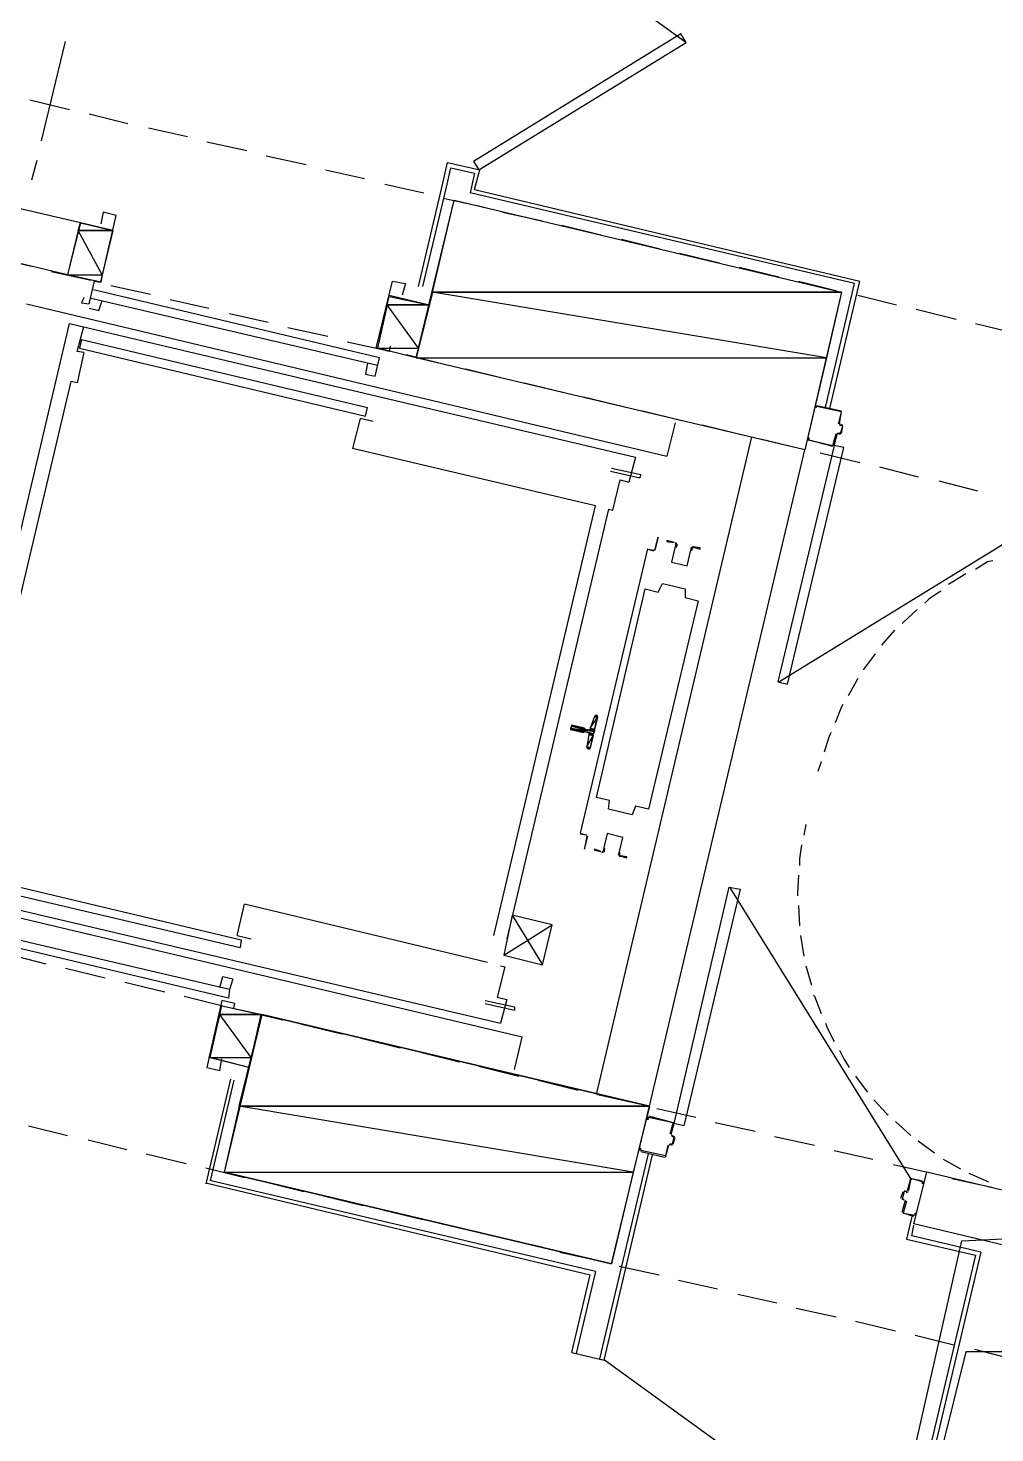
# Model space of a CAD drawing. Header units: feet. Extents: x -84 to 198, y -22 to 181.
# Drawn here: x 69.3 to 81.24, y 47 to 64.34 of the extents above; entities that cross this region are included whole.
import ezdxf

# ---------------------------------------------------------------- set-up
doc = ezdxf.new("R2010")
doc.units = ezdxf.units.FT
for name, color, linetype in [('A-AREA-COMUN', 252, 'CONTINUOUS'), ('A-AREA-UNIDAD', 30, 'CONTINUOUS'), ('A-LINEA', 7, 'CONTINUOUS'), ('A-LINEA-FINA', 9, 'CONTINUOUS'), ('A-MURO-CONCRETO', 8, 'CONTINUOUS')]:
    doc.layers.add(name, color=color, linetype=linetype)

msp = doc.modelspace()

# ---------------------------------------------------------------- linework, layer by layer
at = {"layer": 'A-AREA-COMUN'}
msp.add_lwpolyline([(79.6, 43.9289), (80.832, 49.3689), (81.6, 49.4044), (81.728, 50.08), (82.88, 50.08), (84.16, 49.7244), (84.192, 49.44), (84.64, 49.3333), (85.872, 49.3333), (90.8, 48.16), (90.912, 47.84), (92.768, 47.4133), (92.96, 47.8933), (93.648, 47.8933), (95.328, 55.1289), (92.832, 55.7333), (91.52, 55.68), (85.44, 57.1733), (85.392, 59.0044), (86.48, 63.5733), (75.968, 66.08)], dxfattribs=at)
at = {"layer": 'A-AREA-UNIDAD'}
msp.add_lwpolyline([(119.008, 38.0089), (105.632, 41.1556), (105.36, 41.3689), (105.52, 41.9556), (104.56, 41.9556), (97.952, 43.5556), (97.952, 44.0356), (97.792, 43.2356), (97.568, 43.0756), (90.272, 44.8), (90, 45.0133), (90.16, 45.8844), (81.44, 48), (80.88, 48), (79.84, 43.8044), (78.8, 43.8044), (75.552, 44.5689), (75.44, 44.9244), (74.528, 41.2089), (73.312, 41.2444), (67.872, 42.56)], dxfattribs=at)
at = {"layer": 'A-LINEA'}
for p, q in [((77.4225, 64.1661), (75.5655, 65.5104)), ((69.4667, 62.9511), (69.76, 64.1778)), ((69.32, 63.4578), (69.8133, 63.3378)), ((70.0533, 63.2844), (70.5333, 63.1644)), ((70.7867, 63.1111), (71.2667, 63.0044)), ((71.5067, 62.9378), (72, 62.8311)), ((69.3467, 62.4711), (69.4133, 62.7111)), ((72.24, 62.7644), (72.7333, 62.6578)), ((74.4133, 62.3911), (74.48, 62.6844)), ((74.4667, 62.3778), (74.52, 62.6178)), ((74.48, 62.6844), (74.88, 62.5911)), ((72.9733, 62.5911), (73.4533, 62.4844)), ((74.12, 61.1511), (74.4267, 62.4444)), ((74.8133, 62.3511), (74.88, 62.5911)), ((73.7067, 62.4178), (74.1867, 62.3111)), ((74.1733, 61.1511), (74.4667, 62.3778)), ((79.5067, 61.1911), (74.76, 62.3111)), ((74.8133, 62.3511), (79.5733, 61.2178)), ((69.9467, 61.9378), (68.5867, 62.2578)), ((74.4267, 62.2444), (74.92, 62.1378)), ((69.9467, 61.9378), (69.7867, 61.2978)), ((70.3467, 61.8444), (69.9467, 61.9378)), ((75.16, 62.0711), (75.6533, 61.9644)), ((70.2, 61.2044), (70.3467, 61.8444)), ((75.8933, 61.9111), (76.3733, 61.7911)), ((69.7867, 61.2978), (68.44, 61.6178)), ((76.6267, 61.7378), (77.1067, 61.6178)), ((68.8667, 61.5111), (69.3467, 61.4044)), ((77.3467, 61.5644), (77.84, 61.4444)), ((69.5867, 61.3378), (70.08, 61.2311)), ((70.2, 61.2044), (69.7867, 61.2978)), ((78.08, 61.3911), (78.5733, 61.2711)), ((73.64, 60.2711), (70.1067, 61.1111)), ((70.32, 61.1644), (70.8133, 61.0578)), ((78.8133, 61.2178), (79.2933, 61.0978)), ((79.1467, 59.6578), (79.5067, 61.1911)), ((79.2, 59.6444), (79.5733, 61.2178)), ((69.28, 60.9378), (77.1867, 59.0578)), ((73.6133, 60.1778), (70.08, 61.0044)), ((71.0533, 60.9911), (71.5333, 60.8844)), ((79.5467, 61.0444), (80.0267, 60.9244)), ((71.7867, 60.8178), (72.2667, 60.7111)), ((80.2667, 60.8711), (80.76, 60.7511)), ((68.12, 53.5244), (69.8133, 60.6978)), ((69.8133, 60.6978), (76.8, 59.0444)), ((69.9067, 60.3511), (69.9867, 60.6578)), ((72.5067, 60.6444), (73, 60.5378)), ((81, 60.6978), (81.4933, 60.5778)), ((69.96, 60.4978), (69.9333, 60.3911)), ((69.9333, 60.3911), (73.4667, 59.5511)), ((69.96, 60.4978), (73.4933, 59.6578)), ((73.24, 60.4711), (73.7333, 60.3644)), ((69.9867, 60.3378), (69.9067, 60.3511)), ((73.4933, 60.2044), (73.4667, 60.0711)), ((73.9733, 60.3111), (74.4533, 60.1911)), ((74.7067, 60.1378), (75.1867, 60.0178)), ((69.8267, 59.9778), (68.4933, 54.3378)), ((75.4267, 59.9644), (75.92, 59.8444)), ((76.16, 59.7911), (76.6533, 59.6711)), ((79.04, 59.6844), (79.3467, 59.6178)), ((79.04, 59.6711), (79.04, 59.6711)), ((73.4667, 59.5511), (73.4933, 59.6578)), ((76.8933, 59.6178), (77.3733, 59.4978)), ((77.2933, 59.4711), (77.1867, 59.0578)), ((77.6267, 59.4444), (78.1067, 59.3244)), ((79.3046, 59.3372), (79.2805, 59.3224)), ((79.3333, 59.3244), (79.2933, 59.3378)), ((79.32, 59.4444), (79.36, 59.4444)), ((79.3205, 59.4557), (79.3354, 59.4316)), ((79.3333, 59.4578), (79.3333, 59.4578)), ((79.3333, 59.3378), (79.3333, 59.3378)), ((76.3067, 58.4444), (73.3067, 59.1511)), ((76.32, 51.1778), (78.24, 59.2978)), ((78.3467, 59.2711), (78.84, 59.1511)), ((79.24, 59.1911), (79.24, 59.1911)), ((76.8, 59.0444), (76.72, 58.7378)), ((76.9733, 51.0311), (78.8933, 59.1378)), ((79.08, 59.0978), (79.5733, 58.9778)), ((76.4933, 58.8711), (76.8533, 58.7911)), ((79.8133, 58.9244), (80.2933, 58.8044)), ((80.5467, 58.7511), (81.0267, 58.6311)), ((78.5709, 56.2715), (82.1859, 58.4922)), ((75.0533, 53.1378), (76.3067, 58.4444)), ((76.4667, 58.4044), (75.2133, 53.0978)), ((76.9467, 57.8978), (76.9467, 57.8978)), ((80, 56.9111), (79.84, 56.7244)), ((79.76, 56.6178), (79.6133, 56.4178)), ((79.5467, 56.3111), (79.4267, 56.0978)), ((76.1733, 55.6978), (76.1733, 55.6978)), ((76.2267, 55.6711), (76.1733, 55.6844)), ((76.1867, 55.6978), (76.1867, 55.6978)), ((76.2933, 55.8444), (76.24, 55.6978)), ((76.3179, 55.8439), (76.2942, 55.8304)), ((76.1733, 55.6578), (76.2133, 55.6444)), ((76.1733, 55.6444), (76.1733, 55.6444)), ((76.2267, 55.6178), (76.2, 55.4711)), ((76.2136, 55.4677), (76.2287, 55.445)), ((79.0933, 55.2844), (79.0533, 55.1644)), ((78.9067, 54.5111), (78.88, 54.3778)), ((76.2, 54.3778), (76.12, 54.3911)), ((68.3867, 53.8178), (71.92, 52.9911)), ((68.4133, 53.9244), (71.9333, 53.0844)), ((75.4, 51.8844), (68.1467, 53.6044)), ((68.16, 53.6978), (75.1333, 52.0578)), ((80.2126, 50.1189), (77.9758, 53.724)), ((71.88, 53.1378), (71.9733, 53.5244)), ((74.9733, 52.8044), (71.9733, 53.5244)), ((78.8133, 53.5111), (78.8267, 53.2578)), ((71.7867, 52.4711), (68.2667, 53.2978)), ((75.1733, 52.8978), (75.7733, 53.2711)), ((71.7733, 52.3644), (68.24, 53.2044)), ((71.88, 53.1378), (72.0533, 53.0978)), ((71.9333, 53.0844), (71.92, 52.9911)), ((78.84, 53.1378), (78.88, 52.8844)), ((69.04, 52.9111), (69.52, 52.7911)), ((69.76, 52.7378), (70.2533, 52.6178)), ((75.1867, 52.7511), (75.0933, 52.3778)), ((75.1333, 52.7644), (75.1867, 52.7511)), ((78.9067, 52.7644), (78.9733, 52.5244)), ((70.4933, 52.5644), (70.9867, 52.4444)), ((71.6667, 52.4978), (71.7067, 52.6311)), ((71.2267, 52.3911), (71.7067, 52.2711)), ((71.5467, 51.6311), (71.6933, 52.2711)), ((71.9467, 52.2178), (72.44, 52.0978)), ((74.9467, 52.3378), (75.3067, 52.2578)), ((74.9467, 52.2978), (75.3067, 52.2178)), ((75.3067, 52.2578), (75.3067, 52.2178)), ((72.68, 52.0444), (73.1733, 51.9244)), ((73.4133, 51.8711), (73.8933, 51.7511)), ((75.3067, 51.4844), (75.4, 51.8844)), ((74.1467, 51.6978), (74.6267, 51.5778)), ((74.8667, 51.5244), (75.36, 51.4044)), ((71.8, 51.3644), (71.4933, 50.0711)), ((71.84, 51.3511), (71.5467, 50.1111)), ((75.6, 51.3511), (76.0933, 51.2311)), ((76.3333, 51.1778), (76.8133, 51.0711)), ((77.0667, 51.0044), (77.5467, 50.8978)), ((76.96, 50.8978), (76.96, 50.8978)), ((77.7867, 50.8311), (78.28, 50.7244)), ((80.0133, 50.8444), (80.2, 50.6711)), ((69.3067, 50.7911), (69.7867, 50.6711)), ((77.24, 50.6844), (77.28, 50.8178)), ((77.2405, 50.6824), (77.2554, 50.6583)), ((77.2533, 50.6844), (77.2533, 50.6844)), ((78.52, 50.6578), (79.0133, 50.5511)), ((70.04, 50.6178), (70.52, 50.4978)), ((76.8667, 50.4844), (76.8667, 50.4844)), ((77.1733, 50.4044), (77.2133, 50.5511)), ((77.2379, 50.5639), (77.2139, 50.549)), ((77.2267, 50.5644), (77.2533, 50.5511)), ((77.2267, 50.5511), (77.2267, 50.5511)), ((77.2533, 50.5644), (77.2533, 50.5644)), ((77.2667, 50.5644), (77.2933, 50.6444)), ((79.2533, 50.4844), (79.7333, 50.3778)), ((80.2933, 50.6044), (80.4933, 50.4578)), ((70.76, 50.4444), (71.2533, 50.3244)), ((76.36, 47.9111), (76.96, 50.4444)), ((76.4133, 47.8978), (77.0133, 50.4311)), ((76.8667, 50.4711), (77.16, 50.4044)), ((77.1733, 50.4178), (77.1733, 50.4178)), ((79.9867, 50.3111), (80.4667, 50.2044)), ((80.6, 50.3778), (80.8133, 50.2578)), ((71.4933, 50.2711), (71.9733, 50.1511)), ((80.2133, 50.1378), (80.3467, 50.1111)), ((80.24, 49.5778), (80.4, 50.2178)), ((81.8533, 49.8711), (80.4, 50.2178)), ((80.7067, 50.1378), (81.2, 50.0311)), ((71.4933, 50.0844), (76.24, 48.9511)), ((76.3067, 48.9911), (71.56, 50.1111)), ((72.2267, 50.0978), (72.7067, 49.9778)), ((80.08, 49.8978), (80.1067, 49.9778)), ((80.12, 49.9911), (80.1467, 49.9778)), ((80.12, 49.9778), (80.12, 49.9778)), ((80.1467, 49.9911), (80.1467, 49.9911)), ((80.1487, 49.965), (80.1728, 49.9798)), ((80.3467, 50.0978), (80.3467, 50.0978)), ((72.9467, 49.9244), (73.44, 49.8044)), ((80.0933, 49.7244), (80.1333, 49.8578)), ((80.12, 49.8578), (80.12, 49.8578)), ((80.1461, 49.8465), (80.1313, 49.8706)), ((73.68, 49.7511), (74.1733, 49.6311)), ((80.2133, 49.6711), (80.1467, 49.3911)), ((80.2533, 49.6844), (80.2533, 49.6844)), ((74.4133, 49.5778), (74.8933, 49.4711)), ((81.7067, 49.2311), (80.24, 49.5778)), ((75.1467, 49.4044), (75.6267, 49.2978)), ((80.1467, 49.3911), (81, 49.1911)), ((75.8667, 49.2311), (76.36, 49.1244)), ((81, 49.1911), (79.72, 43.7778)), ((81.0667, 49.2311), (79.76, 43.7244)), ((76.0133, 47.9911), (76.24, 48.9511)), ((76.3067, 48.9911), (76.0667, 47.9778)), ((76.6, 49.0578), (77.0933, 48.9511)), ((77.3333, 48.8844), (77.8133, 48.7778)), ((78.0667, 48.7111), (78.5467, 48.6044)), ((78.7867, 48.5378), (79.28, 48.4311)), ((79.52, 48.3778), (80.0133, 48.2578)), ((80.2533, 48.2044), (80.7333, 48.0844)), ((76.0133, 47.9911), (76.4133, 47.8978)), ((78.2763, 46.552), (76.4197, 47.8968)), ((80.9867, 48.0311), (81.4, 47.9244))]:
    msp.add_line(p, q, dxfattribs=at)
for points in [[(74.8667, 62.5911), (77.4267, 64.1644), (77.36, 64.2711), (74.8, 62.6978), (74.8667, 62.5911)], [(74.52, 62.6178), (74.8133, 62.5511), (74.76, 62.3111)], [(79.3467, 61.0844), (78.8933, 59.1378), (74.0933, 60.2711), (74.56, 62.2178), (79.3467, 61.0844)], [(69.9867, 61.0178), (69.96, 60.9511), (70.0533, 60.9378), (70.12, 61.2178), (70.2, 61.2044), (70.3867, 62.0311), (70.2267, 62.0711), (70.2, 61.9244)], [(73.7733, 60.4178), (73.76, 60.3511), (73.6, 60.3911), (73.8, 61.2178), (73.96, 61.1911), (73.92, 61.0444)], [(70.0533, 60.8844), (70.1733, 60.8578), (70.2133, 60.9778)], [(73.76, 61.0444), (74.2533, 60.9244), (74.0933, 60.2711), (73.6133, 60.3911)], [(69.9867, 60.3378), (69.9067, 59.9644), (69.8267, 59.9778)], [(73.4667, 60.0711), (73.5867, 60.0444), (73.64, 60.2711)], [(79.3067, 59.4578), (79.3467, 59.6044), (79.04, 59.6711), (79.0267, 59.6578), (79.0267, 59.6844)], [(73.56, 59.4844), (73.4, 59.5244), (73.3067, 59.1511)], [(79.32, 59.4578), (79.3467, 59.6044), (79.3467, 59.6044)], [(78.9333, 59.2711), (78.9333, 59.2844), (78.9467, 59.2844), (78.9333, 59.2578), (79.24, 59.1911), (79.28, 59.3378)], [(79.2533, 59.1911), (79.2933, 59.3244), (79.2933, 59.3244)], [(79.3067, 59.3511), (79.3333, 59.3378), (79.36, 59.4311), (79.32, 59.4444)], [(79.3467, 59.3378), (79.36, 59.4311), (79.36, 59.4311)], [(79.2533, 59.1911), (78.56, 56.2711), (78.68, 56.2444), (79.3733, 59.1644), (79.2533, 59.1911)], [(79.24, 59.1778), (78.9333, 59.2578), (78.9333, 59.2578)], [(76.5067, 58.9111), (76.8667, 58.8311), (76.8533, 58.7911)], [(76.4667, 58.4044), (76.52, 58.3911), (76.6133, 58.7644), (76.72, 58.7378)], [(77.0267, 57.8844), (76.9467, 57.9111), (77.04, 57.8978), (77.08, 58.0578), (77.04, 57.8978), (77.04, 57.8978)], [(77.28, 57.9911), (77.1867, 58.0178), (77.1867, 58.0044), (77.28, 57.9911)], [(77.2931, 57.9435), (77.2476, 57.7509), (77.4402, 57.7053), (77.4858, 57.8979)], [(77.2931, 57.9435), (77.2476, 57.7509), (77.4402, 57.7053), (77.4858, 57.8979)], [(77.2973, 57.9408), (77.3064, 57.9609), (77.2915, 57.9772)], [(77.3043, 57.9295), (77.3196, 57.963), (77.2947, 57.9901)], [(77.5207, 57.937), (77.4863, 57.9239), (77.4849, 57.8871)], [(77.5067, 57.9378), (77.6, 57.9111), (77.6, 57.9244), (77.5067, 57.9378)], [(76.9467, 57.8978), (76.12, 54.4044), (76.2, 54.3778)], [(76.9467, 57.8978), (76.9467, 57.8978), (76.12, 54.4044), (76.12, 54.4044)], [(77.5177, 57.924), (77.4971, 57.9161), (77.4962, 57.8941)], [(81.2133, 57.7644), (81.1467, 57.7511), (81, 57.6578)], [(80.88, 57.6044), (80.7733, 57.5378), (80.6667, 57.4711)], [(77.5733, 57.2711), (76.96, 54.6978), (76.8, 54.7378), (76.76, 54.6311), (76.4667, 54.6978), (76.48, 54.8044), (76.32, 54.8444), (76.92, 57.4178), (77.08, 57.3778), (77.1333, 57.4844), (77.4133, 57.4178), (77.4133, 57.3111), (77.5733, 57.2711)], [(80.5733, 57.3911), (80.4267, 57.2978), (80.3733, 57.2444)], [(80.28, 57.1644), (80.1067, 57.0044), (80.0933, 56.9911)], [(76.2267, 55.4444), (76.24, 55.4444), (76.3333, 55.8444), (76.32, 55.8578)], [(79.36, 55.9911), (79.3467, 55.9644), (79.2667, 55.7644)], [(76.1733, 55.6978), (76.0133, 55.7378), (76, 55.6844), (76.16, 55.6444)], [(76.2287, 55.6716), (76.2438, 55.6741), (76.2528, 55.6865)], [(76.2395, 55.6198), (76.237, 55.635), (76.2246, 55.6439)], [(79.2133, 55.6444), (79.1867, 55.5778), (79.1333, 55.4044)], [(76.2, 54.3644), (76.2, 54.3644), (76.1733, 54.2178), (76.1733, 54.2044), (76.2133, 54.3644)], [(76.6003, 54.1587), (76.6458, 54.3513), (76.4531, 54.3969), (76.4075, 54.2043)], [(76.6003, 54.1587), (76.6458, 54.3513), (76.4531, 54.3969), (76.4075, 54.2043)], [(76.3733, 54.1778), (76.2933, 54.2044), (76.2933, 54.1911), (76.3733, 54.1778)], [(76.386, 54.1653), (76.4204, 54.1783), (76.4218, 54.2151)], [(76.3889, 54.1783), (76.4096, 54.1861), (76.4104, 54.2082)], [(76.6023, 54.1727), (76.5871, 54.1392), (76.612, 54.1121)], [(76.6, 54.1244), (76.6933, 54.0978), (76.6933, 54.1111), (76.6133, 54.1244)], [(76.6094, 54.1614), (76.6003, 54.1413), (76.6152, 54.125)], [(78.8533, 54.2578), (78.8267, 54.0844), (78.8267, 54.0044)], [(78.8133, 53.8844), (78.8, 53.6578), (78.8, 53.6311)], [(77.28, 50.8178), (77.96, 53.7378), (78.0933, 53.7111), (77.4, 50.7911), (77.28, 50.8178)], [(75.28, 53.3911), (75.6533, 52.7778), (75.7733, 53.2711), (75.28, 53.3911), (75.1733, 52.8978), (75.6533, 52.7778)], [(71.7067, 52.6311), (71.8267, 52.6044), (71.7867, 52.4711), (71.7733, 52.3644)], [(79, 52.4044), (79.0133, 52.3911), (79.0933, 52.1778)], [(71.84, 52.2444), (71.8533, 52.2978), (71.6933, 52.3378), (71.5067, 51.5111), (71.6667, 51.4711), (71.6933, 51.6178)], [(71.6933, 52.2711), (72.1867, 52.1644), (72.0267, 51.5111), (71.5467, 51.6311)], [(75.0933, 52.3778), (75.2133, 52.3511), (75.1333, 52.0578)], [(76.9733, 51.0311), (72.1867, 52.1644), (71.72, 50.2178), (76.5067, 49.0844), (76.9733, 51.0311)], [(79.1467, 52.0578), (79.1733, 51.9911), (79.2533, 51.8311)], [(79.32, 51.7244), (79.3733, 51.6178), (79.44, 51.5111)], [(79.52, 51.4044), (79.6267, 51.2578), (79.6667, 51.2044)], [(79.7467, 51.1111), (79.9067, 50.9378), (79.92, 50.9244)], [(76.9467, 50.8978), (76.9467, 50.8711), (76.96, 50.8711), (76.96, 50.8978), (77.2667, 50.8311), (77.2267, 50.6844)], [(76.96, 50.9111), (77.2667, 50.8311), (77.2667, 50.8311)], [(77.2533, 50.6578), (77.28, 50.6578), (77.2533, 50.5644), (77.2267, 50.5644)], [(77.2533, 50.6711), (77.28, 50.6578), (77.28, 50.6578)], [(77.2, 50.5511), (77.1733, 50.4178), (76.8667, 50.4844), (76.8667, 50.5111), (76.8533, 50.5111), (76.8533, 50.4844)], [(80.16, 49.9911), (80.2, 50.1378), (80.2, 50.1378)], [(80.36, 50.0978), (80.3467, 50.0711), (80.3467, 50.0978), (80.2, 50.1378), (80.1733, 49.9911)], [(80.92, 50.2044), (80.9467, 50.1911), (81.16, 50.0978)], [(80.1467, 49.9778), (80.12, 49.9778), (80.0933, 49.8844), (80.12, 49.8844)], [(80.12, 49.8711), (80.0933, 49.8844), (80.0933, 49.8844)], [(80.1467, 49.8578), (80.1067, 49.7111), (80.2533, 49.6844), (80.2533, 49.7111), (80.2667, 49.7111), (80.2533, 49.6844)], [(80.24, 49.6711), (80.1067, 49.7111), (80.1067, 49.7111)], [(81.0667, 49.2311), (80.2133, 49.4311), (80.24, 49.5644)]]:
    msp.add_lwpolyline(points, dxfattribs=at)
at = {"layer": 'A-LINEA-FINA'}
for p, q in [((76.3333, 55.8444), (76.3067, 55.8578)), ((76.16, 55.6578), (76, 55.6844)), ((76.1733, 55.6978), (76.0133, 55.7378)), ((76.1733, 55.6844), (76.0133, 55.7244)), ((76.1733, 55.6978), (76.0133, 55.7244)), ((76.2933, 55.6711), (76.24, 55.6844)), ((76.3333, 55.8311), (76.2933, 55.8444)), ((76.3333, 55.8444), (76.2933, 55.8444)), ((76.28, 55.6311), (76.2267, 55.6444)), ((76.28, 55.6178), (76.2267, 55.6311)), ((76.24, 55.4578), (76.2, 55.4711)), ((76.24, 55.4578), (76.2, 55.4578)), ((76.24, 55.4444), (76.2133, 55.4578)), ((76.24, 55.4444), (76.2133, 55.4578)), ((76.24, 55.4444), (76.2133, 55.4444)), ((76.24, 55.4444), (76.2133, 55.4444)), ((76.24, 55.4444), (76.2267, 55.4444))]:
    msp.add_line(p, q, dxfattribs=at)
for points in [[(76.3333, 55.8444), (76.3067, 55.8444), (76.3067, 55.8578), (76.3333, 55.8444), (76.3333, 55.8444)], [(76.3333, 55.8444), (76.3333, 55.8444), (76.3067, 55.8578), (76.3333, 55.8444)], [(76.3067, 55.8578), (76.3333, 55.8444), (76.3333, 55.8444), (76.3067, 55.8578)], [(76.3333, 55.8444), (76.3333, 55.8444), (76.3067, 55.8578), (76.3333, 55.8444)], [(76.3333, 55.8444), (76.3067, 55.8578), (76.32, 55.8578), (76.3333, 55.8444), (76.3333, 55.8444)], [(76.3067, 55.8578), (76.3333, 55.8444), (76.3333, 55.8444), (76.3067, 55.8578), (76.3067, 55.8578)], [(76, 55.6978), (76.2933, 55.6578), (76.0133, 55.7244), (76, 55.6978), (76, 55.6978)], [(76, 55.6844), (76.16, 55.6578), (76, 55.6978), (76, 55.6844), (76, 55.6844)], [(76, 55.6978), (76.16, 55.6578), (76.16, 55.6578), (76, 55.6978)], [(76.16, 55.6578), (76.16, 55.6578), (76, 55.6978), (76.16, 55.6578), (76.16, 55.6578)], [(76, 55.6978), (76.16, 55.6578), (76.16, 55.6578), (76, 55.6978)], [(76.16, 55.6578), (76.16, 55.6578), (76, 55.6978), (76.16, 55.6578), (76.16, 55.6578)], [(76.1733, 55.6578), (76.1733, 55.6578), (76, 55.6978), (76.1733, 55.6578)], [(76.1733, 55.6578), (76, 55.6978), (76.16, 55.6578), (76.1733, 55.6578), (76.1733, 55.6578)], [(76, 55.6978), (76.1733, 55.6578), (76.1733, 55.6578), (76, 55.6978)], [(76.1733, 55.6578), (76.1733, 55.6578), (76, 55.6978), (76.1733, 55.6578), (76.1733, 55.6578)], [(76, 55.6978), (76.1733, 55.6578), (76.1733, 55.6578), (76, 55.6978)], [(76.1733, 55.6578), (76.1733, 55.6578), (76, 55.6978), (76.1733, 55.6578), (76.1733, 55.6578)], [(76, 55.6978), (76.1733, 55.6578), (76.1733, 55.6578), (76, 55.6978)], [(76.1733, 55.6578), (76.1733, 55.6578), (76, 55.6978), (76.1733, 55.6578), (76.1733, 55.6578)], [(76.28, 55.6311), (76, 55.6978), (76.2933, 55.6578), (76.28, 55.6311)], [(76, 55.6844), (76.16, 55.6444), (76.16, 55.6444), (76, 55.6844)], [(76.16, 55.6444), (76.16, 55.6444), (76, 55.6844), (76.16, 55.6444), (76.16, 55.6444)], [(76.16, 55.6578), (76.16, 55.6578), (76, 55.6844), (76.16, 55.6578)], [(76.16, 55.6578), (76, 55.6844), (76.16, 55.6444), (76.16, 55.6578), (76.16, 55.6578)], [(76.0133, 55.7244), (76.1733, 55.6978), (76.0133, 55.7378), (76.0133, 55.7244)], [(76.0133, 55.7378), (76.1733, 55.6978), (76.1733, 55.6978), (76.0133, 55.7378), (76.0133, 55.7378)], [(76.0133, 55.7378), (76.1733, 55.6978), (76.1733, 55.6978), (76.0133, 55.7378)], [(76.1733, 55.6978), (76.1733, 55.6978), (76.0133, 55.7378), (76.1733, 55.6978), (76.1733, 55.6978)], [(76.0133, 55.7378), (76.1733, 55.6978), (76.1733, 55.6978), (76.0133, 55.7378)], [(76.1733, 55.6978), (76.1733, 55.6978), (76.0133, 55.7378), (76.1733, 55.6978), (76.1733, 55.6978)], [(76.0133, 55.7244), (76.1733, 55.6844), (76.1733, 55.6844), (76.0133, 55.7244)], [(76.1733, 55.6844), (76.1733, 55.6844), (76.0133, 55.7244), (76.1733, 55.6844), (76.1733, 55.6844)], [(76.0133, 55.7244), (76.1733, 55.6844), (76.1733, 55.6844), (76.0133, 55.7244)], [(76.1733, 55.6844), (76.1733, 55.6844), (76.0133, 55.7244), (76.1733, 55.6844), (76.1733, 55.6844)], [(76.0133, 55.7244), (76.1733, 55.6844), (76.1733, 55.6844), (76.0133, 55.7244)], [(76.1733, 55.6844), (76.1733, 55.6844), (76.0133, 55.7244), (76.1733, 55.6844)], [(76.0133, 55.7244), (76.1733, 55.6844), (76.1733, 55.6844), (76.0133, 55.7244), (76.0133, 55.7244)], [(76.1733, 55.6978), (76.1733, 55.6978), (76.0133, 55.7244), (76.1733, 55.6978)], [(76.1733, 55.6978), (76.0133, 55.7244), (76.1733, 55.6844), (76.1733, 55.6978), (76.1733, 55.6978)], [(76.2267, 55.6711), (76.2933, 55.6711), (76.24, 55.6844), (76.2267, 55.6711), (76.2267, 55.6711)], [(76.24, 55.6978), (76.3333, 55.8311), (76.2933, 55.8444), (76.24, 55.6978)], [(76.2933, 55.6844), (76.24, 55.6978), (76.3333, 55.8311), (76.2933, 55.6844)], [(76.24, 55.6844), (76.2933, 55.6844), (76.24, 55.6978), (76.24, 55.6844), (76.24, 55.6844)], [(76.24, 55.6844), (76.2933, 55.6711), (76.2933, 55.6711), (76.24, 55.6844)], [(76.2933, 55.6711), (76.2933, 55.6711), (76.24, 55.6844), (76.2933, 55.6711), (76.2933, 55.6711)], [(76.24, 55.6844), (76.2933, 55.6711), (76.2933, 55.6711), (76.24, 55.6844)], [(76.2933, 55.6711), (76.2933, 55.6711), (76.24, 55.6844), (76.2933, 55.6711), (76.2933, 55.6711)], [(76.24, 55.6844), (76.2933, 55.6711), (76.2933, 55.6711), (76.24, 55.6844)], [(76.2933, 55.6711), (76.2933, 55.6711), (76.24, 55.6844), (76.2933, 55.6711)], [(76.24, 55.6844), (76.2933, 55.6711), (76.2933, 55.6711), (76.24, 55.6844), (76.24, 55.6844)], [(76.2933, 55.6711), (76.24, 55.6844), (76.2933, 55.6844), (76.2933, 55.6711)], [(76.2933, 55.8444), (76.3333, 55.8311), (76.3333, 55.8311), (76.2933, 55.8444)], [(76.3333, 55.8311), (76.3333, 55.8311), (76.2933, 55.8444), (76.3333, 55.8311)], [(76.3333, 55.8311), (76.2933, 55.8444), (76.3333, 55.8311), (76.3333, 55.8311), (76.3333, 55.8311)], [(76.3333, 55.8444), (76.3333, 55.8444), (76.2933, 55.8444), (76.3333, 55.8444)], [(76.3333, 55.8444), (76.2933, 55.8444), (76.3333, 55.8311), (76.3333, 55.8444), (76.3333, 55.8444)], [(76.2933, 55.8444), (76.3333, 55.8444), (76.3067, 55.8444), (76.2933, 55.8444)], [(76.3067, 55.8444), (76.3333, 55.8444), (76.3333, 55.8444), (76.3067, 55.8444)], [(76.2, 55.4711), (76.28, 55.6044), (76.2267, 55.6178), (76.2, 55.4711), (76.2, 55.4711)], [(76.24, 55.4578), (76.2, 55.4711), (76.28, 55.6044), (76.24, 55.4578)], [(76.2267, 55.6444), (76.28, 55.6311), (76.2133, 55.6444), (76.2267, 55.6444), (76.2267, 55.6444)], [(76.2133, 55.6444), (76.28, 55.6311), (76.28, 55.6311), (76.2133, 55.6444)], [(76.28, 55.6311), (76.28, 55.6311), (76.2133, 55.6444), (76.28, 55.6311), (76.28, 55.6311)], [(76.2267, 55.6711), (76.2933, 55.6578), (76.2933, 55.6578), (76.2267, 55.6711)], [(76.2933, 55.6578), (76.2933, 55.6578), (76.2267, 55.6711), (76.2933, 55.6578), (76.2933, 55.6578)], [(76.2267, 55.6711), (76.2933, 55.6578), (76.2933, 55.6578), (76.2267, 55.6711)], [(76.2933, 55.6578), (76.2933, 55.6578), (76.2267, 55.6711), (76.2933, 55.6578), (76.2933, 55.6578)], [(76.2267, 55.6711), (76.2933, 55.6578), (76.2933, 55.6578), (76.2267, 55.6711)], [(76.2933, 55.6578), (76.2933, 55.6578), (76.2267, 55.6711), (76.2933, 55.6578), (76.2933, 55.6578)], [(76.2933, 55.6578), (76.2267, 55.6711), (76.2933, 55.6711), (76.2933, 55.6578)], [(76.2267, 55.6311), (76.28, 55.6311), (76.2267, 55.6444), (76.2267, 55.6311), (76.2267, 55.6311)], [(76.2267, 55.6444), (76.28, 55.6311), (76.28, 55.6311), (76.2267, 55.6444)], [(76.28, 55.6311), (76.28, 55.6311), (76.2267, 55.6444), (76.28, 55.6311), (76.28, 55.6311)], [(76.2267, 55.6444), (76.28, 55.6311), (76.28, 55.6311), (76.2267, 55.6444)], [(76.28, 55.6311), (76.28, 55.6311), (76.2267, 55.6444), (76.28, 55.6311), (76.28, 55.6311)], [(76.2267, 55.6178), (76.28, 55.6178), (76.2267, 55.6311), (76.2267, 55.6178)], [(76.2267, 55.6311), (76.28, 55.6178), (76.28, 55.6178), (76.2267, 55.6311)], [(76.28, 55.6178), (76.28, 55.6178), (76.2267, 55.6311), (76.28, 55.6178)], [(76.28, 55.6178), (76.2267, 55.6311), (76.28, 55.6178), (76.28, 55.6178), (76.28, 55.6178)], [(76.2267, 55.6311), (76.28, 55.6178), (76.28, 55.6178), (76.2267, 55.6311)], [(76.28, 55.6178), (76.28, 55.6178), (76.2267, 55.6311), (76.28, 55.6178), (76.28, 55.6178)], [(76.28, 55.6178), (76.2267, 55.6311), (76.28, 55.6311), (76.28, 55.6178)], [(76.28, 55.6044), (76.2267, 55.6178), (76.28, 55.6178), (76.28, 55.6044)], [(76.2, 55.4578), (76.24, 55.4578), (76.2, 55.4711), (76.2, 55.4578)], [(76.2, 55.4711), (76.24, 55.4578), (76.24, 55.4578), (76.2, 55.4711), (76.2, 55.4711)], [(76.2133, 55.4578), (76.24, 55.4444), (76.2, 55.4578), (76.2133, 55.4578), (76.2133, 55.4578)], [(76.24, 55.4578), (76.24, 55.4578), (76.2, 55.4578), (76.24, 55.4578)], [(76.24, 55.4578), (76.2, 55.4578), (76.24, 55.4444), (76.24, 55.4578), (76.24, 55.4578)], [(76.2133, 55.4444), (76.24, 55.4444), (76.2133, 55.4578), (76.2133, 55.4444)], [(76.2133, 55.4578), (76.24, 55.4444), (76.24, 55.4444), (76.2133, 55.4578), (76.2133, 55.4578)], [(76.2267, 55.4444), (76.24, 55.4444), (76.2133, 55.4444), (76.2267, 55.4444)], [(76.2133, 55.4444), (76.24, 55.4444), (76.24, 55.4444), (76.2133, 55.4444), (76.2133, 55.4444)]]:
    msp.add_lwpolyline(points, dxfattribs=at)
at = {"layer": 'A-MURO-CONCRETO'}
for points in [[(74.56, 62.2178), (79.3467, 61.0844), (74.2933, 61.0844), (74.56, 62.2178), (74.56, 62.2178)], [(69.9467, 61.9378), (70.3467, 61.8444), (69.92, 61.8444), (69.9467, 61.9378), (69.9467, 61.9378)], [(69.92, 61.8444), (69.7867, 61.2978), (70.2133, 61.2978), (69.92, 61.8444)], [(69.92, 61.8444), (70.3467, 61.8444), (70.2133, 61.2978), (69.92, 61.8444), (69.92, 61.8444)], [(69.7867, 61.2978), (70.2133, 61.2978), (70.2, 61.2044), (69.7867, 61.2978), (69.7867, 61.2978)], [(74.2933, 61.0844), (74.0933, 60.2711), (79.16, 60.2711), (74.2933, 61.0844)], [(74.2933, 61.0844), (79.3467, 61.0844), (79.16, 60.2711), (74.2933, 61.0844), (74.2933, 61.0844)], [(73.7333, 60.9244), (73.6133, 60.3911), (74.12, 60.3911), (73.7333, 60.9244)], [(73.76, 61.0311), (74.2533, 60.9244), (73.7333, 60.9244), (73.76, 61.0311), (73.76, 61.0311)], [(73.7333, 60.9244), (74.2533, 60.9244), (74.12, 60.3911), (73.7333, 60.9244), (73.7333, 60.9244)], [(73.6133, 60.3911), (74.12, 60.3911), (74.0933, 60.2711), (73.6133, 60.3911), (73.6133, 60.3911)], [(74.0933, 60.2711), (79.16, 60.2711), (78.8933, 59.1378), (74.0933, 60.2711), (74.0933, 60.2711)], [(71.6933, 52.2711), (72.1733, 52.1644), (71.6667, 52.1644), (71.6933, 52.2711), (71.6933, 52.2711)], [(71.6667, 52.1644), (71.5333, 51.6311), (72.0533, 51.6311), (71.6667, 52.1644)], [(71.6667, 52.1644), (72.1733, 52.1644), (72.0533, 51.6311), (71.6667, 52.1644), (71.6667, 52.1644)], [(72.1867, 52.1644), (76.9733, 51.0311), (71.9067, 51.0311), (72.1867, 52.1644), (72.1867, 52.1644)], [(71.5333, 51.6311), (72.0533, 51.6311), (72.0267, 51.5111), (71.5333, 51.6311), (71.5333, 51.6311)], [(71.9067, 51.0311), (71.72, 50.2178), (76.7733, 50.2178), (71.9067, 51.0311)], [(71.9067, 51.0311), (76.9733, 51.0311), (76.7733, 50.2178), (71.9067, 51.0311), (71.9067, 51.0311)], [(71.72, 50.2178), (76.7733, 50.2178), (76.5067, 49.0844), (71.72, 50.2178), (71.72, 50.2178)]]:
    msp.add_lwpolyline(points, dxfattribs=at)

doc.saveas('drawing.dxf')
